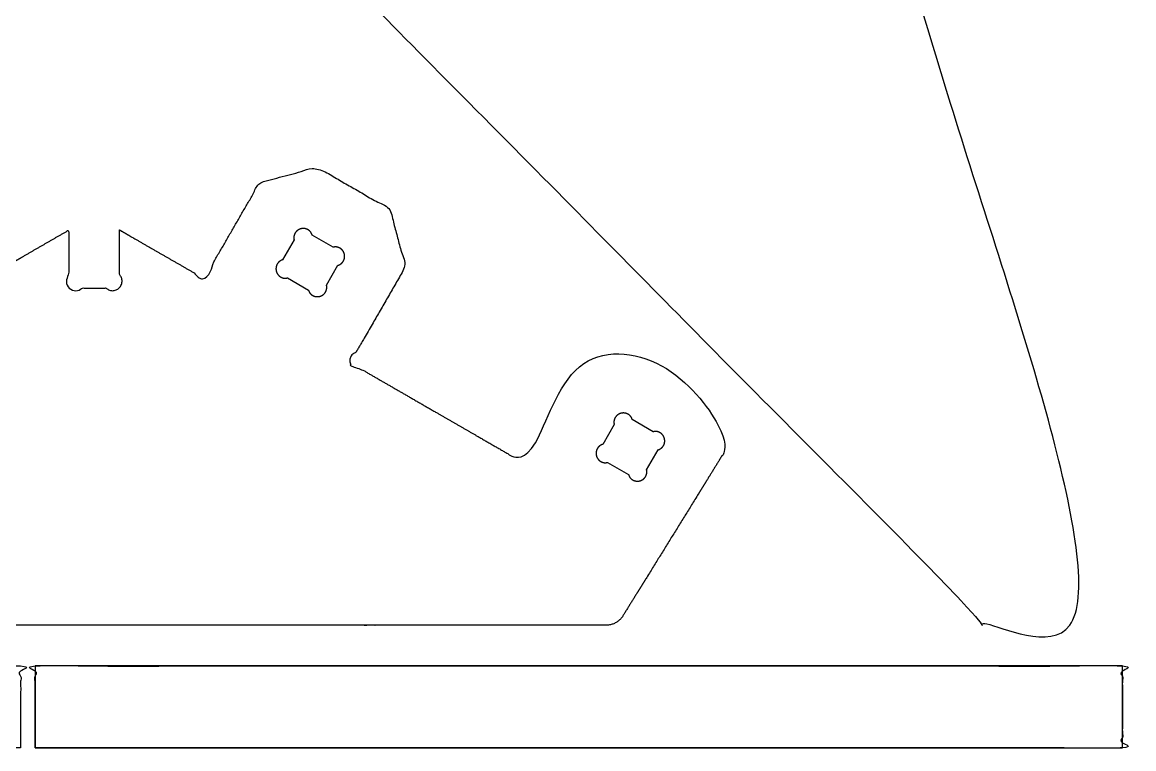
# Model space of a CAD drawing. Header units: millimetres. Extents: x 0 to 2438, y 0 to 1220.
# Drawn here: x 1238.5 to 1699.8, y 613.5 to 915.2 of the extents above; entities that cross this region are included whole.
import ezdxf

# ---------------------------------------------------------------- set-up
doc = ezdxf.new("R2010")
doc.units = ezdxf.units.MM
doc.header["$MEASUREMENT"] = 0
doc.layers.add('Profile - inside', color=30, linetype='Continuous')
doc.layers.add('Profile - outside', color=7, linetype='Continuous')

msp = doc.modelspace()

# ---------------------------------------------------------------- linework, layer by layer
at = {"layer": 'Profile - inside'}
for points in [[(1364.74, 805.99), (1369.54, 814.3), (1369.56, 814.3), (1369.58, 814.31), (1369.61, 814.31), (1369.63, 814.31), (1369.65, 814.31), (1369.67, 814.32), (1369.7, 814.32), (1369.72, 814.33), (1369.77, 814.34), (1369.82, 814.35), (1369.87, 814.37), (1369.92, 814.39), (1369.97, 814.4), (1370.02, 814.42), (1370.07, 814.45), (1370.12, 814.47), (1370.17, 814.49), (1370.22, 814.52), (1370.27, 814.55), (1370.33, 814.58), (1370.4, 814.62), (1370.48, 814.67), (1370.55, 814.72), (1370.62, 814.77), (1370.7, 814.82), (1370.77, 814.88), (1370.84, 814.93), (1370.91, 814.99), (1370.98, 815.06), (1371.05, 815.12), (1371.12, 815.18), (1371.19, 815.25), (1371.25, 815.32), (1371.32, 815.39), (1371.38, 815.47), (1371.44, 815.54), (1371.5, 815.62), (1371.56, 815.7), (1371.62, 815.78), (1371.67, 815.86), (1371.72, 815.95), (1371.77, 816.03), (1371.82, 816.12), (1371.87, 816.21), (1371.91, 816.3), (1371.95, 816.39), (1371.99, 816.48), (1372.03, 816.58), (1372.07, 816.67), (1372.1, 816.77), (1372.13, 816.87), (1372.16, 816.97), (1372.18, 817.06), (1372.2, 817.16), (1372.22, 817.26), (1372.24, 817.36), (1372.26, 817.46), (1372.27, 817.56), (1372.28, 817.66), (1372.28, 817.76), (1372.29, 817.87), (1372.29, 817.97), (1372.29, 818.07), (1372.29, 818.16), (1372.28, 818.26), (1372.27, 818.36), (1372.26, 818.46), (1372.25, 818.56), (1372.23, 818.65), (1372.21, 818.75), (1372.19, 818.84), (1372.17, 818.94), (1372.15, 819.03), (1372.12, 819.12), (1372.09, 819.21), (1372.06, 819.3), (1372.03, 819.38), (1372, 819.47), (1371.96, 819.55), (1371.93, 819.63), (1371.89, 819.71), (1371.85, 819.79), (1371.81, 819.87), (1371.76, 819.95), (1371.69, 820.07), (1371.65, 820.13), (1371.61, 820.19), (1371.57, 820.25), (1371.52, 820.31), (1371.48, 820.37), (1371.43, 820.43), (1371.39, 820.49), (1371.34, 820.55), (1371.29, 820.61), (1371.24, 820.66), (1371.19, 820.72), (1371.13, 820.77), (1371.08, 820.83), (1371.02, 820.88), (1370.96, 820.93), (1370.91, 820.99), (1370.85, 821.04), (1370.78, 821.09), (1370.72, 821.13), (1370.66, 821.18), (1370.6, 821.23), (1370.53, 821.27), (1370.46, 821.32), (1370.4, 821.36), (1370.33, 821.4), (1370.26, 821.44), (1370.19, 821.48), (1370.12, 821.51), (1370.04, 821.55), (1369.97, 821.58), (1369.9, 821.61), (1369.82, 821.64), (1369.75, 821.67), (1369.67, 821.7), (1369.6, 821.72), (1369.52, 821.75), (1369.44, 821.77), (1369.37, 821.79), (1369.29, 821.81), (1369.21, 821.82), (1369.13, 821.84), (1369.06, 821.85), (1368.98, 821.86), (1368.9, 821.87), (1368.82, 821.88), (1368.74, 821.88), (1368.66, 821.89), (1368.59, 821.89), (1368.51, 821.89), (1368.43, 821.89), (1368.35, 821.89), (1368.28, 821.88), (1368.2, 821.88), (1368.13, 821.87), (1368.05, 821.86), (1367.97, 821.85), (1367.9, 821.84), (1367.83, 821.82), (1367.75, 821.81), (1367.68, 821.79), (1367.61, 821.77), (1367.54, 821.75), (1358.8, 826.79), (1358.78, 826.86), (1358.76, 826.94), (1358.74, 827.01), (1358.72, 827.08), (1358.69, 827.15), (1358.67, 827.22), (1358.64, 827.29), (1358.61, 827.36), (1358.58, 827.43), (1358.54, 827.5), (1358.51, 827.57), (1358.47, 827.64), (1358.44, 827.7), (1358.4, 827.77), (1358.35, 827.84), (1358.31, 827.9), (1358.27, 827.97), (1358.22, 828.03), (1358.17, 828.1), (1358.13, 828.16), (1358.08, 828.22), (1358.02, 828.28), (1357.97, 828.34), (1357.92, 828.4), (1357.86, 828.45), (1357.8, 828.51), (1357.74, 828.56), (1357.68, 828.62), (1357.62, 828.67), (1357.56, 828.72), (1357.5, 828.77), (1357.43, 828.81), (1357.37, 828.86), (1357.3, 828.91), (1357.24, 828.95), (1357.17, 828.99), (1357.1, 829.03), (1357.03, 829.07), (1356.96, 829.11), (1356.89, 829.14), (1356.82, 829.18), (1356.74, 829.21), (1356.67, 829.24), (1356.6, 829.27), (1356.53, 829.3), (1356.45, 829.33), (1356.38, 829.35), (1356.3, 829.37), (1356.23, 829.4), (1356.15, 829.42), (1356.08, 829.44), (1356.01, 829.45), (1355.93, 829.47), (1355.86, 829.48), (1355.78, 829.5), (1355.71, 829.51), (1355.63, 829.52), (1355.56, 829.53), (1355.49, 829.53), (1355.41, 829.54), (1355.34, 829.54), (1355.27, 829.55), (1355.12, 829.55), (1355.04, 829.55), (1354.95, 829.54), (1354.86, 829.54), (1354.77, 829.53), (1354.68, 829.52), (1354.59, 829.51), (1354.5, 829.5), (1354.41, 829.48), (1354.32, 829.47), (1354.23, 829.44), (1354.13, 829.42), (1354.04, 829.4), (1353.95, 829.37), (1353.86, 829.34), (1353.77, 829.31), (1353.68, 829.27), (1353.59, 829.24), (1353.5, 829.2), (1353.41, 829.15), (1353.32, 829.11), (1353.23, 829.06), (1353.14, 829.01), (1353.06, 828.96), (1352.97, 828.91), (1352.89, 828.85), (1352.81, 828.79), (1352.73, 828.73), (1352.65, 828.67), (1352.57, 828.6), (1352.49, 828.54), (1352.42, 828.47), (1352.35, 828.4), (1352.27, 828.32), (1352.21, 828.25), (1352.14, 828.17), (1352.07, 828.1), (1352.01, 828.02), (1351.95, 827.94), (1351.89, 827.85), (1351.83, 827.77), (1351.78, 827.68), (1351.73, 827.6), (1351.68, 827.51), (1351.63, 827.42), (1351.59, 827.34), (1351.55, 827.25), (1351.51, 827.16), (1351.47, 827.07), (1351.44, 826.97), (1351.4, 826.88), (1351.37, 826.79), (1351.35, 826.7), (1351.32, 826.61), (1351.3, 826.52), (1351.28, 826.43), (1351.26, 826.33), (1351.24, 826.24), (1351.23, 826.15), (1351.22, 826.06), (1351.21, 825.97), (1351.2, 825.88), (1351.2, 825.79), (1351.2, 825.71), (1351.19, 825.62), (1351.2, 825.56), (1351.2, 825.5), (1351.2, 825.44), (1351.2, 825.38), (1351.21, 825.33), (1351.22, 825.27), (1351.22, 825.22), (1351.23, 825.17), (1351.24, 825.12), (1351.25, 825.07), (1351.27, 825.02), (1351.28, 824.97), (1351.29, 824.95), (1351.3, 824.92), (1351.3, 824.9), (1351.31, 824.88), (1351.32, 824.86), (1351.33, 824.84), (1351.34, 824.82), (1351.35, 824.8), (1346.55, 816.48), (1346.53, 816.48), (1346.51, 816.48), (1346.48, 816.48), (1346.46, 816.48), (1346.44, 816.47), (1346.42, 816.47), (1346.39, 816.46), (1346.37, 816.46), (1346.32, 816.45), (1346.27, 816.43), (1346.22, 816.42), (1346.17, 816.4), (1346.12, 816.38), (1346.07, 816.36), (1346.02, 816.34), (1345.97, 816.32), (1345.92, 816.29), (1345.87, 816.26), (1345.82, 816.24), (1345.76, 816.21), (1345.69, 816.16), (1345.61, 816.12), (1345.54, 816.07), (1345.47, 816.02), (1345.39, 815.96), (1345.32, 815.91), (1345.25, 815.85), (1345.18, 815.79), (1345.11, 815.73), (1345.04, 815.67), (1344.97, 815.6), (1344.9, 815.53), (1344.84, 815.47), (1344.77, 815.39), (1344.71, 815.32), (1344.65, 815.24), (1344.59, 815.17), (1344.53, 815.09), (1344.47, 815.01), (1344.42, 814.92), (1344.37, 814.84), (1344.32, 814.75), (1344.27, 814.67), (1344.22, 814.58), (1344.18, 814.49), (1344.14, 814.39), (1344.1, 814.3), (1344.06, 814.21), (1344.02, 814.11), (1343.99, 814.02), (1343.96, 813.92), (1343.93, 813.82), (1343.91, 813.72), (1343.89, 813.62), (1343.87, 813.52), (1343.85, 813.42), (1343.83, 813.32), (1343.82, 813.22), (1343.81, 813.12), (1343.81, 813.02), (1343.8, 812.92), (1343.8, 812.82), (1343.8, 812.72), (1343.8, 812.62), (1343.81, 812.52), (1343.82, 812.42), (1343.83, 812.33), (1343.84, 812.23), (1343.86, 812.13), (1343.88, 812.04), (1343.9, 811.94), (1343.92, 811.85), (1343.94, 811.76), (1343.97, 811.67), (1344, 811.58), (1344.03, 811.49), (1344.06, 811.4), (1344.09, 811.32), (1344.13, 811.24), (1344.16, 811.15), (1344.2, 811.07), (1344.24, 810.99), (1344.28, 810.92), (1344.33, 810.84), (1344.4, 810.72), (1344.44, 810.65), (1344.48, 810.59), (1344.52, 810.53), (1344.57, 810.47), (1344.61, 810.41), (1344.66, 810.35), (1344.7, 810.3), (1344.75, 810.24), (1344.8, 810.18), (1344.85, 810.12), (1344.9, 810.07), (1344.96, 810.01), (1345.01, 809.96), (1345.07, 809.91), (1345.13, 809.85), (1345.18, 809.8), (1345.24, 809.75), (1345.31, 809.7), (1345.37, 809.65), (1345.43, 809.61), (1345.49, 809.56), (1345.56, 809.51), (1345.63, 809.47), (1345.69, 809.43), (1345.76, 809.39), (1345.83, 809.35), (1345.9, 809.31), (1345.97, 809.27), (1346.05, 809.24), (1346.12, 809.21), (1346.19, 809.17), (1346.27, 809.14), (1346.34, 809.12), (1346.42, 809.09), (1346.49, 809.06), (1346.57, 809.04), (1346.65, 809.02), (1346.72, 809), (1346.8, 808.98), (1346.88, 808.96), (1346.96, 808.95), (1347.03, 808.94), (1347.11, 808.92), (1347.19, 808.92), (1347.27, 808.91), (1347.35, 808.9), (1347.43, 808.9), (1347.5, 808.9), (1347.58, 808.89), (1347.66, 808.9), (1347.74, 808.9), (1347.81, 808.9), (1347.89, 808.91), (1347.96, 808.92), (1348.04, 808.93), (1348.12, 808.94), (1348.19, 808.95), (1348.26, 808.96), (1348.34, 808.98), (1348.41, 809), (1348.48, 809.02), (1348.55, 809.04), (1357.29, 803.99), (1357.31, 803.92), (1357.33, 803.85), (1357.35, 803.78), (1357.37, 803.71), (1357.4, 803.64), (1357.42, 803.57), (1357.45, 803.5), (1357.48, 803.42), (1357.51, 803.36), (1357.55, 803.29), (1357.58, 803.22), (1357.62, 803.15), (1357.65, 803.08), (1357.69, 803.01), (1357.74, 802.95), (1357.78, 802.88), (1357.82, 802.82), (1357.87, 802.75), (1357.92, 802.69), (1357.96, 802.63), (1358.01, 802.57), (1358.07, 802.51), (1358.12, 802.45), (1358.17, 802.39), (1358.23, 802.33), (1358.29, 802.28), (1358.35, 802.22), (1358.41, 802.17), (1358.47, 802.12), (1358.53, 802.07), (1358.59, 802.02), (1358.66, 801.97), (1358.72, 801.93), (1358.79, 801.88), (1358.86, 801.84), (1358.92, 801.79), (1358.99, 801.75), (1359.06, 801.72), (1359.13, 801.68), (1359.2, 801.64), (1359.27, 801.61), (1359.35, 801.58), (1359.42, 801.54), (1359.49, 801.51), (1359.57, 801.49), (1359.64, 801.46), (1359.71, 801.44), (1359.79, 801.41), (1359.86, 801.39), (1359.94, 801.37), (1360.01, 801.35), (1360.09, 801.33), (1360.16, 801.32), (1360.23, 801.3), (1360.31, 801.29), (1360.38, 801.28), (1360.46, 801.27), (1360.53, 801.26), (1360.6, 801.25), (1360.68, 801.25), (1360.75, 801.24), (1360.82, 801.24), (1360.97, 801.24), (1361.05, 801.24), (1361.14, 801.24), (1361.23, 801.25), (1361.32, 801.25), (1361.41, 801.26), (1361.5, 801.27), (1361.59, 801.29), (1361.68, 801.3), (1361.77, 801.32), (1361.86, 801.34), (1361.96, 801.36), (1362.05, 801.39), (1362.14, 801.42), (1362.23, 801.45), (1362.32, 801.48), (1362.41, 801.51), (1362.5, 801.55), (1362.59, 801.59), (1362.68, 801.63), (1362.77, 801.68), (1362.86, 801.72), (1362.95, 801.77), (1363.03, 801.82), (1363.12, 801.88), (1363.2, 801.93), (1363.28, 801.99), (1363.36, 802.05), (1363.44, 802.12), (1363.52, 802.18), (1363.6, 802.25), (1363.67, 802.32), (1363.74, 802.39), (1363.82, 802.46), (1363.88, 802.54), (1363.95, 802.61), (1364.02, 802.69), (1364.08, 802.77), (1364.14, 802.85), (1364.2, 802.93), (1364.26, 803.02), (1364.31, 803.1), (1364.36, 803.19), (1364.41, 803.27), (1364.46, 803.36), (1364.5, 803.45), (1364.54, 803.54), (1364.58, 803.63), (1364.62, 803.72), (1364.65, 803.81), (1364.69, 803.9), (1364.72, 803.99), (1364.74, 804.09), (1364.77, 804.18), (1364.79, 804.27), (1364.81, 804.36), (1364.83, 804.45), (1364.85, 804.54), (1364.86, 804.63), (1364.87, 804.72), (1364.88, 804.81), (1364.89, 804.9), (1364.89, 804.99), (1364.89, 805.08), (1364.9, 805.17), (1364.9, 805.23), (1364.89, 805.29), (1364.89, 805.34), (1364.89, 805.4), (1364.88, 805.46), (1364.87, 805.51), (1364.87, 805.57), (1364.86, 805.62), (1364.85, 805.67), (1364.84, 805.72), (1364.82, 805.77), (1364.81, 805.82), (1364.8, 805.84), (1364.79, 805.86), (1364.79, 805.88), (1364.78, 805.91), (1364.77, 805.93), (1364.76, 805.95), (1364.75, 805.97), (1364.74, 805.99)], [(1497.59, 729.38), (1502.38, 737.69), (1502.41, 737.7), (1502.43, 737.7), (1502.45, 737.7), (1502.48, 737.7), (1502.5, 737.71), (1502.52, 737.71), (1502.55, 737.72), (1502.57, 737.72), (1502.62, 737.73), (1502.67, 737.75), (1502.72, 737.76), (1502.76, 737.78), (1502.81, 737.8), (1502.86, 737.82), (1502.92, 737.84), (1502.97, 737.86), (1503.02, 737.89), (1503.07, 737.91), (1503.12, 737.94), (1503.17, 737.97), (1503.25, 738.02), (1503.32, 738.06), (1503.4, 738.11), (1503.47, 738.16), (1503.55, 738.21), (1503.62, 738.27), (1503.69, 738.33), (1503.76, 738.39), (1503.83, 738.45), (1503.9, 738.51), (1503.97, 738.58), (1504.03, 738.64), (1504.1, 738.71), (1504.16, 738.78), (1504.23, 738.86), (1504.29, 738.93), (1504.35, 739.01), (1504.41, 739.09), (1504.46, 739.17), (1504.52, 739.25), (1504.57, 739.34), (1504.62, 739.42), (1504.67, 739.51), (1504.72, 739.6), (1504.76, 739.69), (1504.8, 739.78), (1504.84, 739.88), (1504.88, 739.97), (1504.91, 740.07), (1504.95, 740.16), (1504.98, 740.26), (1505, 740.36), (1505.03, 740.46), (1505.05, 740.56), (1505.07, 740.66), (1505.09, 740.76), (1505.1, 740.86), (1505.12, 740.96), (1505.12, 741.06), (1505.13, 741.16), (1505.14, 741.26), (1505.14, 741.36), (1505.14, 741.46), (1505.13, 741.56), (1505.13, 741.66), (1505.12, 741.75), (1505.11, 741.85), (1505.1, 741.95), (1505.08, 742.04), (1505.06, 742.14), (1505.04, 742.23), (1505.02, 742.33), (1505, 742.42), (1504.97, 742.51), (1504.94, 742.6), (1504.91, 742.69), (1504.88, 742.77), (1504.85, 742.86), (1504.81, 742.94), (1504.77, 743.03), (1504.73, 743.11), (1504.69, 743.19), (1504.65, 743.26), (1504.61, 743.34), (1504.54, 743.46), (1504.5, 743.52), (1504.46, 743.58), (1504.42, 743.64), (1504.37, 743.7), (1504.33, 743.76), (1504.28, 743.82), (1504.24, 743.88), (1504.19, 743.94), (1504.14, 744), (1504.09, 744.05), (1504.03, 744.11), (1503.98, 744.17), (1503.93, 744.22), (1503.87, 744.27), (1503.81, 744.33), (1503.75, 744.38), (1503.69, 744.43), (1503.63, 744.48), (1503.57, 744.53), (1503.51, 744.57), (1503.44, 744.62), (1503.38, 744.66), (1503.31, 744.71), (1503.24, 744.75), (1503.17, 744.79), (1503.11, 744.83), (1503.03, 744.87), (1502.96, 744.9), (1502.89, 744.94), (1502.82, 744.97), (1502.75, 745), (1502.67, 745.03), (1502.6, 745.06), (1502.52, 745.09), (1502.45, 745.11), (1502.37, 745.14), (1502.29, 745.16), (1502.22, 745.18), (1502.14, 745.2), (1502.06, 745.21), (1501.98, 745.23), (1501.9, 745.24), (1501.83, 745.25), (1501.75, 745.26), (1501.67, 745.27), (1501.59, 745.28), (1501.51, 745.28), (1501.43, 745.28), (1501.36, 745.28), (1501.28, 745.28), (1501.2, 745.28), (1501.13, 745.28), (1501.05, 745.27), (1500.97, 745.26), (1500.9, 745.25), (1500.82, 745.24), (1500.75, 745.23), (1500.67, 745.21), (1500.6, 745.2), (1500.53, 745.18), (1500.46, 745.16), (1500.39, 745.14), (1491.65, 750.19), (1491.63, 750.26), (1491.61, 750.33), (1491.59, 750.4), (1491.56, 750.47), (1491.54, 750.54), (1491.51, 750.61), (1491.49, 750.68), (1491.46, 750.75), (1491.42, 750.82), (1491.39, 750.89), (1491.36, 750.96), (1491.32, 751.03), (1491.28, 751.1), (1491.24, 751.16), (1491.2, 751.23), (1491.16, 751.3), (1491.12, 751.36), (1491.07, 751.42), (1491.02, 751.49), (1490.97, 751.55), (1490.92, 751.61), (1490.87, 751.67), (1490.82, 751.73), (1490.76, 751.79), (1490.71, 751.84), (1490.65, 751.9), (1490.59, 751.95), (1490.53, 752.01), (1490.47, 752.06), (1490.41, 752.11), (1490.35, 752.16), (1490.28, 752.21), (1490.22, 752.25), (1490.15, 752.3), (1490.08, 752.34), (1490.01, 752.38), (1489.95, 752.42), (1489.88, 752.46), (1489.81, 752.5), (1489.74, 752.54), (1489.66, 752.57), (1489.59, 752.6), (1489.52, 752.63), (1489.45, 752.66), (1489.37, 752.69), (1489.3, 752.72), (1489.23, 752.74), (1489.15, 752.77), (1489.08, 752.79), (1489, 752.81), (1488.93, 752.83), (1488.85, 752.84), (1488.78, 752.86), (1488.7, 752.87), (1488.63, 752.89), (1488.55, 752.9), (1488.48, 752.91), (1488.41, 752.92), (1488.33, 752.92), (1488.26, 752.93), (1488.19, 752.94), (1488.11, 752.94), (1487.97, 752.94), (1487.88, 752.94), (1487.8, 752.94), (1487.71, 752.93), (1487.62, 752.92), (1487.53, 752.92), (1487.44, 752.9), (1487.35, 752.89), (1487.26, 752.88), (1487.16, 752.86), (1487.07, 752.84), (1486.98, 752.81), (1486.89, 752.79), (1486.8, 752.76), (1486.71, 752.73), (1486.62, 752.7), (1486.52, 752.66), (1486.43, 752.63), (1486.34, 752.59), (1486.26, 752.55), (1486.17, 752.5), (1486.08, 752.45), (1485.99, 752.41), (1485.91, 752.35), (1485.82, 752.3), (1485.74, 752.24), (1485.66, 752.19), (1485.57, 752.12), (1485.49, 752.06), (1485.42, 752), (1485.34, 751.93), (1485.27, 751.86), (1485.19, 751.79), (1485.12, 751.72), (1485.05, 751.64), (1484.99, 751.57), (1484.92, 751.49), (1484.86, 751.41), (1484.8, 751.33), (1484.74, 751.25), (1484.68, 751.16), (1484.63, 751.08), (1484.58, 750.99), (1484.53, 750.9), (1484.48, 750.82), (1484.44, 750.73), (1484.39, 750.64), (1484.36, 750.55), (1484.32, 750.46), (1484.28, 750.37), (1484.25, 750.28), (1484.22, 750.18), (1484.19, 750.09), (1484.17, 750), (1484.15, 749.91), (1484.13, 749.82), (1484.11, 749.73), (1484.09, 749.64), (1484.08, 749.54), (1484.07, 749.45), (1484.06, 749.36), (1484.05, 749.28), (1484.05, 749.19), (1484.04, 749.1), (1484.04, 749.01), (1484.04, 748.95), (1484.04, 748.89), (1484.05, 748.83), (1484.05, 748.78), (1484.06, 748.72), (1484.06, 748.67), (1484.07, 748.61), (1484.08, 748.56), (1484.09, 748.51), (1484.1, 748.46), (1484.11, 748.41), (1484.13, 748.36), (1484.14, 748.34), (1484.14, 748.32), (1484.15, 748.29), (1484.16, 748.27), (1484.17, 748.25), (1484.18, 748.23), (1484.19, 748.21), (1484.2, 748.19), (1479.4, 739.88), (1479.38, 739.88), (1479.36, 739.87), (1479.33, 739.87), (1479.31, 739.87), (1479.29, 739.86), (1479.26, 739.86), (1479.24, 739.85), (1479.22, 739.85), (1479.17, 739.84), (1479.12, 739.83), (1479.07, 739.81), (1479.02, 739.79), (1478.97, 739.77), (1478.92, 739.75), (1478.87, 739.73), (1478.82, 739.71), (1478.77, 739.68), (1478.72, 739.66), (1478.66, 739.63), (1478.61, 739.6), (1478.54, 739.55), (1478.46, 739.51), (1478.39, 739.46), (1478.31, 739.41), (1478.24, 739.36), (1478.17, 739.3), (1478.1, 739.24), (1478.02, 739.18), (1477.95, 739.12), (1477.89, 739.06), (1477.82, 738.99), (1477.75, 738.93), (1477.68, 738.86), (1477.62, 738.79), (1477.56, 738.71), (1477.5, 738.64), (1477.44, 738.56), (1477.38, 738.48), (1477.32, 738.4), (1477.27, 738.32), (1477.22, 738.23), (1477.16, 738.15), (1477.12, 738.06), (1477.07, 737.97), (1477.03, 737.88), (1476.98, 737.79), (1476.94, 737.69), (1476.91, 737.6), (1476.87, 737.5), (1476.84, 737.41), (1476.81, 737.31), (1476.78, 737.21), (1476.76, 737.11), (1476.73, 737.01), (1476.71, 736.92), (1476.7, 736.82), (1476.68, 736.71), (1476.67, 736.61), (1476.66, 736.51), (1476.65, 736.41), (1476.65, 736.31), (1476.65, 736.21), (1476.65, 736.11), (1476.65, 736.01), (1476.66, 735.91), (1476.67, 735.82), (1476.68, 735.72), (1476.69, 735.62), (1476.71, 735.53), (1476.72, 735.43), (1476.74, 735.34), (1476.77, 735.24), (1476.79, 735.15), (1476.82, 735.06), (1476.84, 734.97), (1476.87, 734.88), (1476.91, 734.8), (1476.94, 734.71), (1476.97, 734.63), (1477.01, 734.54), (1477.05, 734.46), (1477.09, 734.38), (1477.13, 734.31), (1477.17, 734.23), (1477.25, 734.11), (1477.29, 734.05), (1477.33, 733.99), (1477.37, 733.93), (1477.41, 733.87), (1477.46, 733.81), (1477.5, 733.75), (1477.55, 733.69), (1477.6, 733.63), (1477.65, 733.57), (1477.7, 733.52), (1477.75, 733.46), (1477.8, 733.4), (1477.86, 733.35), (1477.92, 733.3), (1477.97, 733.24), (1478.03, 733.19), (1478.09, 733.14), (1478.15, 733.09), (1478.21, 733.04), (1478.28, 733), (1478.34, 732.95), (1478.41, 732.91), (1478.47, 732.86), (1478.54, 732.82), (1478.61, 732.78), (1478.68, 732.74), (1478.75, 732.7), (1478.82, 732.67), (1478.89, 732.63), (1478.97, 732.6), (1479.04, 732.57), (1479.11, 732.54), (1479.19, 732.51), (1479.26, 732.48), (1479.34, 732.46), (1479.42, 732.43), (1479.49, 732.41), (1479.57, 732.39), (1479.65, 732.37), (1479.73, 732.36), (1479.8, 732.34), (1479.88, 732.33), (1479.96, 732.32), (1480.04, 732.31), (1480.12, 732.3), (1480.19, 732.29), (1480.27, 732.29), (1480.35, 732.29), (1480.43, 732.29), (1480.51, 732.29), (1480.58, 732.29), (1480.66, 732.29), (1480.74, 732.3), (1480.81, 732.31), (1480.89, 732.32), (1480.96, 732.33), (1481.04, 732.34), (1481.11, 732.36), (1481.18, 732.37), (1481.26, 732.39), (1481.33, 732.41), (1481.4, 732.43), (1490.14, 727.38), (1490.16, 727.31), (1490.18, 727.24), (1490.2, 727.17), (1490.22, 727.1), (1490.25, 727.03), (1490.27, 726.96), (1490.3, 726.89), (1490.33, 726.82), (1490.36, 726.75), (1490.39, 726.68), (1490.43, 726.61), (1490.46, 726.54), (1490.5, 726.47), (1490.54, 726.41), (1490.58, 726.34), (1490.63, 726.27), (1490.67, 726.21), (1490.72, 726.15), (1490.76, 726.08), (1490.81, 726.02), (1490.86, 725.96), (1490.91, 725.9), (1490.97, 725.84), (1491.02, 725.78), (1491.08, 725.73), (1491.14, 725.67), (1491.19, 725.62), (1491.25, 725.56), (1491.31, 725.51), (1491.38, 725.46), (1491.44, 725.41), (1491.5, 725.36), (1491.57, 725.32), (1491.64, 725.27), (1491.7, 725.23), (1491.77, 725.19), (1491.84, 725.15), (1491.91, 725.11), (1491.98, 725.07), (1492.05, 725.03), (1492.12, 725), (1492.19, 724.97), (1492.27, 724.94), (1492.34, 724.91), (1492.41, 724.88), (1492.49, 724.85), (1492.56, 724.83), (1492.63, 724.8), (1492.71, 724.78), (1492.78, 724.76), (1492.86, 724.74), (1492.93, 724.73), (1493.01, 724.71), (1493.08, 724.7), (1493.16, 724.68), (1493.23, 724.67), (1493.3, 724.66), (1493.38, 724.65), (1493.45, 724.65), (1493.53, 724.64), (1493.6, 724.64), (1493.67, 724.63), (1493.81, 724.63), (1493.9, 724.63), (1493.99, 724.63), (1494.08, 724.64), (1494.17, 724.65), (1494.26, 724.65), (1494.35, 724.67), (1494.44, 724.68), (1494.53, 724.7), (1494.62, 724.71), (1494.71, 724.73), (1494.8, 724.76), (1494.9, 724.78), (1494.99, 724.81), (1495.08, 724.84), (1495.17, 724.87), (1495.26, 724.91), (1495.35, 724.94), (1495.44, 724.98), (1495.53, 725.02), (1495.62, 725.07), (1495.71, 725.12), (1495.79, 725.16), (1495.88, 725.22), (1495.96, 725.27), (1496.05, 725.33), (1496.13, 725.38), (1496.21, 725.45), (1496.29, 725.51), (1496.37, 725.57), (1496.45, 725.64), (1496.52, 725.71), (1496.59, 725.78), (1496.66, 725.85), (1496.73, 725.93), (1496.8, 726), (1496.86, 726.08), (1496.93, 726.16), (1496.99, 726.24), (1497.05, 726.33), (1497.1, 726.41), (1497.16, 726.49), (1497.21, 726.58), (1497.26, 726.67), (1497.3, 726.75), (1497.35, 726.84), (1497.39, 726.93), (1497.43, 727.02), (1497.47, 727.11), (1497.5, 727.2), (1497.53, 727.29), (1497.56, 727.39), (1497.59, 727.48), (1497.62, 727.57), (1497.64, 727.66), (1497.66, 727.75), (1497.68, 727.84), (1497.69, 727.93), (1497.71, 728.03), (1497.72, 728.12), (1497.73, 728.21), (1497.73, 728.29), (1497.74, 728.38), (1497.74, 728.47), (1497.74, 728.56), (1497.74, 728.62), (1497.74, 728.68), (1497.74, 728.74), (1497.73, 728.79), (1497.73, 728.85), (1497.72, 728.9), (1497.71, 728.96), (1497.71, 729.01), (1497.7, 729.06), (1497.68, 729.11), (1497.67, 729.16), (1497.66, 729.21), (1497.65, 729.23), (1497.64, 729.25), (1497.63, 729.28), (1497.63, 729.3), (1497.62, 729.32), (1497.61, 729.34), (1497.6, 729.36), (1497.59, 729.38)]]:
    msp.add_lwpolyline(points, dxfattribs=at)
at = {"layer": 'Profile - outside'}
msp.add_lwpolyline([(1243.84, 613.9), (1695.09, 613.9), (1695.09, 647.9), (1243.84, 647.9), (1243.84, 613.9)], dxfattribs=at)
for points, weights, knots in [([(1355.91, 945.94), (1359.53, 945.94), (1363.16, 945.94), (1368.16, 945.94), (1368.16, 950.94), (1368.16, 955.94), (1363.16, 955.94), (1348.71, 955.94), (1334.25, 955.94), (1329.25, 955.94), (1329.25, 960.94), (1329.25, 963.55), (1329.25, 966.16), (1329.25, 976.84), (1329.25, 987.51), (1329.25, 991.51), (1325.25, 991.51), (1268.42, 991.51), (1211.58, 991.51), (1207.58, 991.51), (1207.58, 987.51), (1207.58, 976.84), (1207.58, 966.16), (1207.58, 963.55), (1207.58, 960.94), (1207.58, 955.94), (1202.58, 955.94), (1188.13, 955.94), (1173.68, 955.94), (1168.68, 955.94), (1168.68, 950.94), (1168.68, 945.94), (1173.68, 945.94), (1177.3, 945.94), (1180.93, 945.94), (1185.74, 945.94), (1185.74, 941.13), (1185.74, 936.31), (1180.93, 936.31), (1175.47, 936.31), (1170, 936.31), (1166.66, 936.31), (1164.31, 933.93), (1032.98, 800.88), (901.65, 667.82), (898.71, 664.83), (894.51, 664.83), (875.5, 664.83), (856.48, 664.83), (856.2, 664.83), (855.91, 664.83), (855.84, 664.83), (855.76, 664.83), (855.69, 664.83), (855.62, 664.83), (855.48, 664.83), (855.33, 664.83), (852.13, 664.83), (850.23, 667.41), (848.33, 669.98), (849.26, 673.04), (928.27, 931.76), (1007.28, 1190.47), (1008.43, 1194.23), (1012.34, 1194.68), (1016.25, 1195.13), (1018.21, 1191.72), (1024.28, 1181.21), (1030.35, 1170.7), (1030.19, 1170.39), (1030.19, 1169.87), (1030.19, 1165.94), (1034.12, 1165.94), (1037.13, 1165.94), (1037.79, 1168.7), (1042.17, 1171.23), (1046.54, 1173.75), (1049.26, 1172.95), (1050.76, 1175.56), (1052.73, 1178.96), (1049.33, 1180.93), (1048.88, 1181.18), (1048.54, 1181.21), (1042.88, 1191), (1037.22, 1200.8), (1035.49, 1203.8), (1037.22, 1206.8), (1038.95, 1209.8), (1042.41, 1209.8), (1268.42, 1209.8), (1494.42, 1209.8), (1497.89, 1209.8), (1499.62, 1206.8), (1501.35, 1203.8), (1499.62, 1200.8), (1493.96, 1191), (1488.3, 1181.21), (1487.95, 1181.18), (1487.51, 1180.93), (1484.11, 1178.96), (1486.07, 1175.56), (1487.58, 1172.95), (1490.3, 1173.75), (1494.67, 1171.23), (1499.04, 1168.7), (1499.71, 1165.94), (1502.72, 1165.94), (1506.65, 1165.94), (1506.65, 1169.87), (1506.65, 1170.39), (1506.49, 1170.7), (1512.55, 1181.21), (1518.62, 1191.72), (1520.59, 1195.13), (1524.5, 1194.68), (1528.41, 1194.23), (1529.56, 1190.47), (1608.57, 931.76), (1687.58, 673.04), (1688.51, 669.98), (1686.61, 667.41), (1684.7, 664.83), (1681.5, 664.83), (1681.36, 664.83), (1681.22, 664.83), (1681.14, 664.83), (1681.07, 664.83), (1681, 664.83), (1680.93, 664.83), (1680.64, 664.83), (1680.35, 664.83), (1661.34, 664.83), (1642.32, 664.83), (1638.13, 664.83), (1635.19, 667.82), (1503.86, 800.88), (1372.53, 933.93), (1370.18, 936.31), (1366.83, 936.31), (1361.37, 936.31), (1355.91, 936.31), (1351.09, 936.31), (1351.09, 941.13), (1351.09, 945.94), (1355.91, 945.94)], [1, 1, 1, 0.707106781187, 1, 0.707106781187, 1, 1, 1, 0.707106781187, 1, 1, 1, 1, 1, 0.707106781187, 1, 1, 1, 0.707106781187, 1, 1, 1, 1, 1, 0.707106781187, 1, 1, 1, 0.707106781187, 1, 0.707106781187, 1, 1, 1, 0.707106781187, 1, 0.707106781187, 1, 1, 1, 0.922623405743, 1, 1, 1, 0.922623405744, 1, 1, 1, 1, 1, 1, 1, 1, 1, 1, 1, 0.893028324836, 1.00000005101, 0.893028426852, 0.999999795968, 0.999999795968, 0.999999795968, 0.836257488342, 0.999999795968, 0.836257488342, 0.999999795968, 0.999999795968, 0.999999795968, 1.03656542106, 1.09309028058, 0.772931549849, 1.09309028058, 0.829468812395, 0.999984902503, 0.999984902503, 0.999984902503, 0.829784424883, 1.09330564632, 0.773083836422, 1.09330564632, 1.03716330291, 1.00070708942, 1.00070708942, 1.00070708942, 0.866624896364, 1.00070708942, 0.866624896364, 1.00070708942, 1.00070708942, 1.00070708942, 0.866624896364, 1.00070708942, 0.866624896364, 1.00070708942, 1.00070708942, 1.00070708942, 1.03716330291, 1.09330564632, 0.773083836422, 1.09330564632, 0.829784424883, 0.999984902503, 0.999984902503, 0.999984902503, 0.829468812395, 1.09309028058, 0.772931549849, 1.09309028058, 1.03656542106, 0.999999795968, 0.999999795968, 0.999999795968, 0.836257488342, 0.999999795968, 0.836257488342, 0.999999795968, 0.999999795968, 0.999999795968, 0.893028284742, 0.999999948992, 0.893028233733, 0.999999897984, 0.999999897984, 0.999999897984, 0.999999897984, 0.999999897984, 0.999999897984, 0.999999897984, 0.999999897984, 0.999999897984, 0.999999897984, 0.999999897984, 0.922623311622, 0.999999897984, 0.999999897984, 0.999999897984, 0.922623311621, 0.999999897984, 0.999999897984, 0.999999897984, 0.707106709051, 0.999999897984, 0.707106709051, 0.999999897984], [560.191106, 560.191106, 560.191106, 560.400704, 560.400704, 568.254685, 568.254685, 576.108667, 576.108667, 605.015782, 605.015782, 612.869764, 612.869764, 618.090818, 618.090818, 639.440867, 639.440867, 645.724052, 645.724052, 759.392809, 759.392809, 765.675994, 765.675994, 787.026042, 787.026042, 792.247097, 792.247097, 800.101078, 800.101078, 829.008193, 829.008193, 836.862175, 836.862175, 844.716157, 844.716157, 844.925754, 844.925754, 852.487322, 852.487322, 860.048889, 860.048889, 860.479088, 860.479088, 866.814585, 866.814585, 881.535447, 881.535447, 889.474226, 889.474226, 890.971535, 890.971535, 891.545856, 891.545856, 891.68942, 891.68942, 891.832984, 891.832984, 892.120113, 892.120113, 892.353496, 892.353496, 892.586879, 892.586879, 913.878373, 913.878373, 920.84286, 920.84286, 927.807348, 927.807348, 952.076418, 952.076418, 952.310825, 952.310825, 953.638487, 953.638487, 954.731742, 954.731742, 964.828094, 964.828094, 965.921348, 965.921348, 967.24901, 967.24901, 967.483418, 967.483418, 990.114462, 990.114462, 996.397956, 996.397956, 1002.68145, 1002.68145, 1020.526228, 1020.526228, 1026.809722, 1026.809722, 1033.093216, 1033.093216, 1055.724261, 1055.724261, 1055.958668, 1055.958668, 1057.28633, 1057.28633, 1058.379584, 1058.379584, 1068.475937, 1068.475937, 1069.569191, 1069.569191, 1070.896853, 1070.896853, 1071.131261, 1071.131261, 1095.400331, 1095.400331, 1102.364818, 1102.364818, 1109.329305, 1109.329305, 1130.6208, 1130.6208, 1130.854183, 1130.854183, 1131.087566, 1131.087566, 1131.374694, 1131.374694, 1131.518258, 1131.518258, 1131.661823, 1131.661823, 1132.236143, 1132.236143, 1133.733453, 1133.733453, 1141.672232, 1141.672232, 1156.393093, 1156.393093, 1162.728591, 1162.728591, 1163.15879, 1163.15879, 1170.720357, 1170.720357, 1178.281924, 1178.281924, 1178.281924]), ([(1309.81, 811.13), (1294.33, 820.03), (1278.85, 828.94), (1278.85, 819.6), (1278.85, 810.27), (1279.14, 810.07), (1279.4, 809.63), (1281.36, 806.23), (1277.96, 804.26), (1275.35, 802.76), (1273.4, 804.81), (1268.35, 804.81), (1263.31, 804.81), (1261.35, 802.76), (1258.74, 804.26), (1255.34, 806.23), (1257.3, 809.63), (1257.56, 810.07), (1257.85, 810.27), (1257.85, 819.59), (1257.85, 828.91), (1242.44, 820.01), (1227.02, 811.12), (1226.34, 808.58), (1223.71, 808.58), (1220.28, 808.58), (1220.28, 812.01), (1220.28, 812.46), (1220.4, 812.9), (1210.11, 830.74), (1199.82, 848.57), (1187.89, 851.77), (1175.97, 854.97), (1160.84, 846.24), (1145.71, 837.52), (1142.52, 825.59), (1139.32, 813.66), (1149.6, 795.83), (1159.89, 778), (1162.43, 777.32), (1162.43, 774.69), (1162.43, 771.26), (1159, 771.26), (1158.55, 771.26), (1158.11, 771.38), (1126.25, 753), (1094.39, 734.63), (1093.71, 732.09), (1091.08, 732.09), (1087.65, 732.09), (1087.65, 735.52), (1087.65, 735.97), (1087.77, 736.41), (1077.48, 754.24), (1067.19, 772.07), (1055.27, 775.27), (1043.34, 778.47), (1028.22, 769.75), (1013.09, 761.02), (1009.89, 749.1), (1006.69, 737.17), (1027.9, 702.9), (1049.11, 668.62), (1051.45, 664.83), (1055.91, 664.83), (1268.42, 664.84), (1480.93, 664.85), (1485.4, 664.85), (1487.74, 668.65), (1508.95, 702.92), (1530.15, 737.19), (1526.95, 749.12), (1523.75, 761.04), (1508.62, 769.77), (1493.49, 778.49), (1481.57, 775.29), (1469.64, 772.09), (1459.35, 754.25), (1449.07, 736.42), (1449.19, 735.98), (1449.19, 735.53), (1449.19, 732.1), (1445.76, 732.1), (1443.13, 732.1), (1442.45, 734.64), (1410.58, 753.01), (1378.72, 771.39), (1378.28, 771.27), (1377.83, 771.27), (1374.4, 771.27), (1374.4, 774.7), (1374.4, 777.33), (1376.94, 778.01), (1387.23, 795.84), (1397.52, 813.67), (1394.32, 825.6), (1391.12, 837.52), (1375.99, 846.25), (1360.86, 854.98), (1348.94, 851.78), (1337.01, 848.58), (1326.72, 830.74), (1316.43, 812.9), (1316.55, 812.47), (1316.55, 812.01), (1316.55, 808.59), (1313.12, 808.59), (1310.49, 808.59), (1309.81, 811.13)], [0.99999977383, 0.99999977383, 0.99999977383, 0.99999977383, 0.99999977383, 1.03643022412, 1.09253289958, 0.772537421964, 1.09253289958, 0.8291977884, 0.999277722823, 0.999277722823, 0.999277722823, 0.8291977884, 1.09253289958, 0.772537421964, 1.09253289958, 1.03643022412, 0.99999977383, 0.99999977383, 0.99999977383, 0.99999977383, 0.99999977383, 0.829695818058, 1.0932535477, 0.773046997136, 1.0932535477, 1.03666186398, 1.00007363528, 1.00007363528, 1.00007363528, 1.00007363528, 1.00007363528, 1.00007363528, 1.00007363528, 1.00007363528, 1.00007363528, 1.00007363528, 1.00007363528, 0.829639313616, 1.09325397923, 0.773047302272, 1.09325397923, 1.03660525272, 1.00000031946, 1.00000031946, 1.00000031946, 0.829679873047, 1.09324296405, 0.773039513362, 1.09324296405, 1.03662807496, 1.00003324286, 1.00003324286, 1.00003324286, 1.00003324286, 1.00003324286, 1.00003324286, 1.00003324286, 1.00003324286, 1.00003324286, 1.00003324286, 1.00003324286, 0.873576979811, 1.00003324286, 1.00003324286, 1.00003324286, 0.873232442414, 1.00003324286, 1.00003324286, 1.00003324286, 1.00003324286, 1.00003324286, 1.00003324286, 1.00003324286, 1.00003324286, 1.00003324286, 1.00003324286, 1.00003324286, 1.03662807955, 1.09324298312, 0.773039526851, 1.09324298312, 0.829679950363, 1.00000025569, 1.00000025569, 1.00000025569, 1.03660519121, 1.0932539286, 0.773047266471, 1.0932539286, 0.829639275194, 1.00007358897, 1.00007358897, 1.00007358897, 1.00007358897, 1.00007358897, 1.00007358897, 1.00007358897, 1.00007358897, 1.00007358897, 1.00007358897, 1.00007358897, 1.03666181138, 1.093253478, 0.773046947849, 1.093253478, 0.829695890834, 0.99999954766], [2849.921817, 2849.921817, 2849.921817, 2885.580898, 2885.580898, 2890.210538, 2890.210538, 2890.444946, 2890.444946, 2891.772607, 2891.772607, 2892.865862, 2892.865862, 2902.956885, 2902.956885, 2904.050139, 2904.050139, 2905.377801, 2905.377801, 2905.612208, 2905.612208, 2910.233531, 2910.233531, 2945.826949, 2945.826949, 2946.001491, 2946.001491, 2946.213549, 2946.213549, 2946.251027, 2946.251027, 2947.872336, 2947.872336, 2948.844608, 2948.844608, 2950.219609, 2950.219609, 2951.191881, 2951.191881, 2952.812786, 2952.812786, 2952.987365, 2952.987365, 2953.199423, 2953.199423, 2953.236939, 2953.236939, 3026.796546, 3026.796546, 3026.971093, 3026.971093, 3027.18315, 3027.18315, 3027.220644, 3027.220644, 3028.841736, 3028.841736, 3029.814008, 3029.814008, 3031.189008, 3031.189008, 3032.16128, 3032.16128, 3112.769803, 3112.769803, 3120.903432, 3120.903432, 3545.929009, 3545.929009, 3554.073956, 3554.073956, 3634.671161, 3634.671161, 3635.643433, 3635.643433, 3637.018433, 3637.018433, 3637.990705, 3637.990705, 3639.611797, 3639.611797, 3639.649291, 3639.649291, 3639.861348, 3639.861348, 3640.035895, 3640.035895, 3713.595502, 3713.595502, 3713.633018, 3713.633018, 3713.845076, 3713.845076, 3714.019655, 3714.019655, 3715.64056, 3715.64056, 3716.612832, 3716.612832, 3717.987833, 3717.987833, 3718.960105, 3718.960105, 3720.581414, 3720.581414, 3720.618892, 3720.618892, 3720.83095, 3720.83095, 3721.005492, 3721.005492, 3721.005492])]:
    msp.add_rational_spline(points, weights, degree=2, knots=knots, dxfattribs=at)
for points, knots in [([(1237.84, 613.9), (1237.84, 630.9), (1237.84, 647.9), (1012.21, 647.89), (786.59, 647.87), (786.59, 630.87), (786.59, 613.87), (1012.21, 613.89), (1237.84, 613.9)], [936.501259, 936.501259, 936.501259, 970.500763, 970.500763, 1421.75164, 1421.75164, 1455.751145, 1455.751145, 1907.002022, 1907.002022, 1907.002022]), ([(1243.84, 613.9), (1469.47, 613.9), (1695.09, 613.9), (1695.09, 630.9), (1695.09, 647.9), (1469.47, 647.9), (1243.84, 647.9), (1243.84, 630.9), (1243.84, 613.9)], [-1907.002022, -1907.002022, -1907.002022, -1455.751145, -1455.751145, -1421.75164, -1421.75164, -970.500763, -970.500763, -936.501259, -936.501259, -936.501259])]:
    msp.add_open_spline(points, degree=2, knots=knots, dxfattribs=at)

doc.saveas('drawing.dxf')
